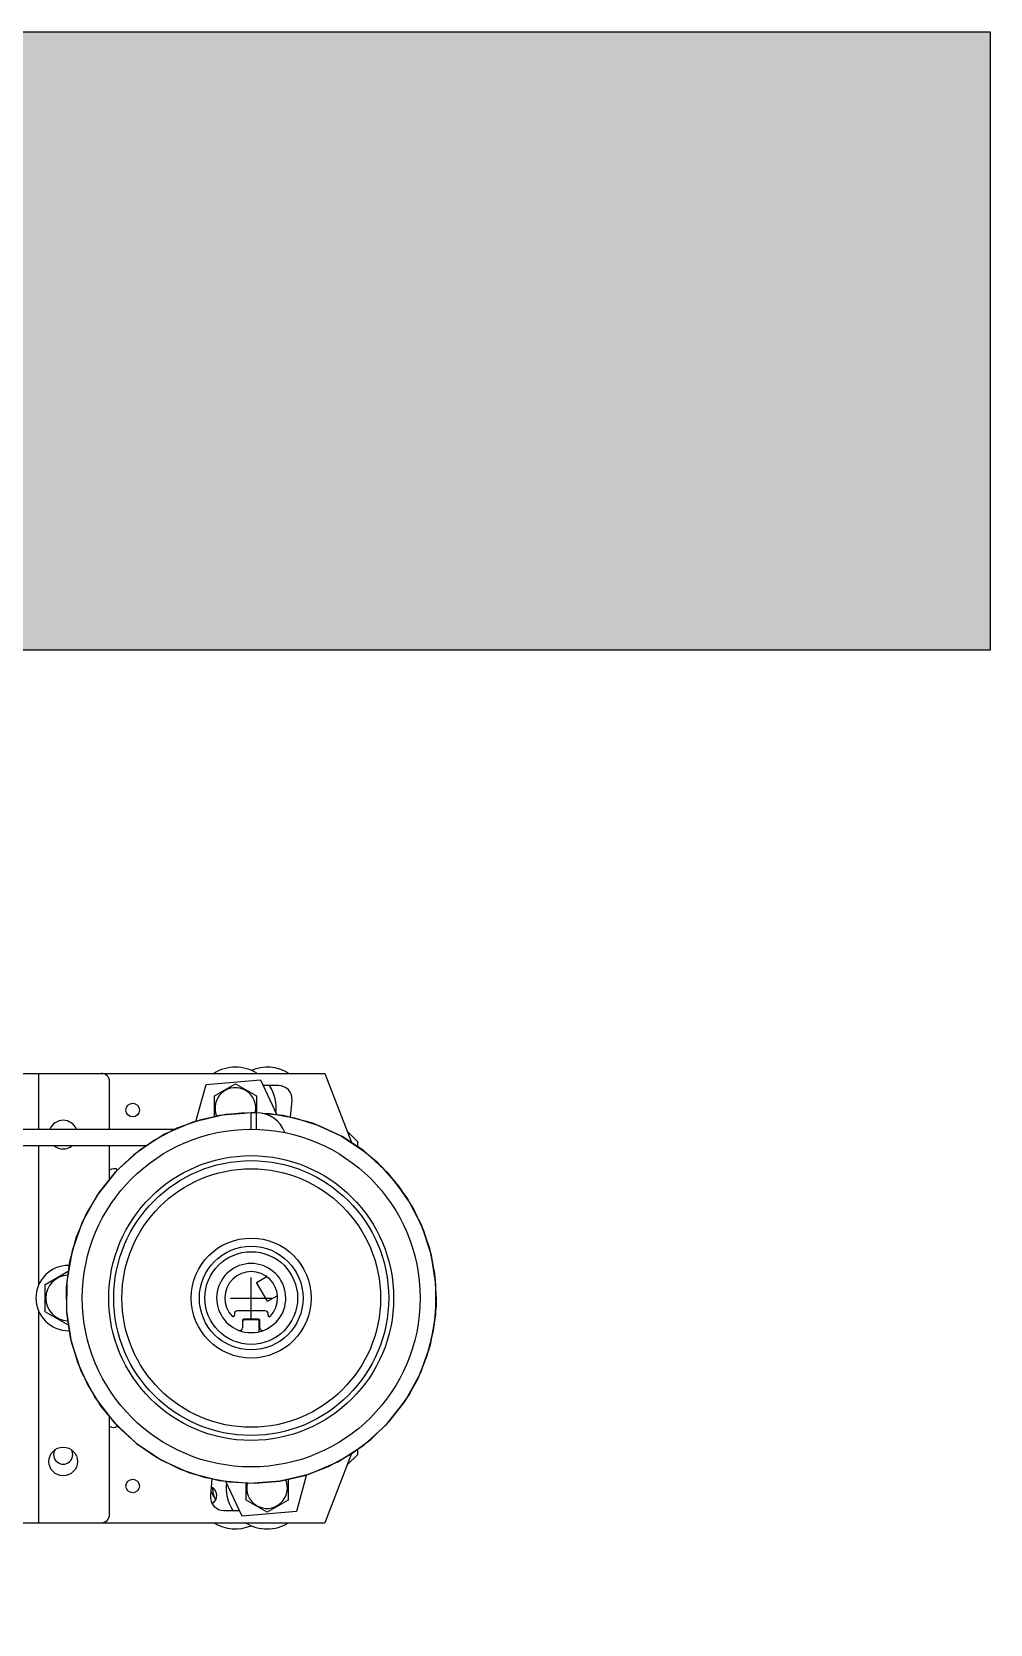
# Model space of a CAD drawing. Header units: millimetres. Extents: x 21899 to 38731, y -5425 to 3612.
# Drawn here: x 38380 to 38731, y -2828 to -2244 of the extents above; entities that cross this region are included whole.
import ezdxf

# ---------------------------------------------------------------- set-up
doc = ezdxf.new("R2010")
doc.units = ezdxf.units.MM
doc.layers.add('dwgmodels.com', color=250, linetype='Continuous')

msp = doc.modelspace()

# ---------------------------------------------------------------- hatches: boundary and pattern name
at = {"layer": 'dwgmodels.com', "true_color": 0xc7c8ca}
h = msp.add_hatch(color=9, dxfattribs=at)
h.dxf.hatch_style = 1
h.paths.add_polyline_path([(34948.2, -2243.56), (38731.26, -2243.56), (38731.26, -2470.56), (35198.2, -2470.56), (35198.2, -2828.14), (34948.2, -2828.14)])

# ---------------------------------------------------------------- linework, layer by layer
at = {"color": 7, "linetype": 'Continuous'}
for p, q in [((38374.08, -2625.92), (38487.08, -2625.92)), ((38408.08, -2646.42), (38408.08, -2628.92)), ((38439.8, -2643.55), (38443.51, -2630.02)), ((38443.51, -2630.02), (38463.44, -2628.36)), ((38446.56, -2634.21), (38454.27, -2629.76)), ((38454.27, -2629.76), (38461.98, -2634.21)), ((38463.44, -2628.36), (38469.43, -2641.19)), ((38470.08, -2630.42), (38464.4, -2630.42)), ((38487.08, -2625.92), (38497, -2651.5)), ((38446.56, -2641.88), (38446.56, -2634.21)), ((38461.98, -2634.21), (38461.98, -2640.42)), ((38474.54, -2642.07), (38475.06, -2635.83)), ((38449.56, -2641.23), (38438.64, -2643.88)), ((38448.31, -2641.44), (38439.25, -2643.69)), ((38449.38, -2641.26), (38439.86, -2643.6)), ((38450.77, -2641.06), (38441.63, -2642.97)), ((38457.59, -2640.46), (38448.31, -2641.44)), ((38457.6, -2640.64), (38449.38, -2641.26)), ((38460.08, -2640.42), (38449.56, -2641.23)), ((38460.08, -2640.42), (38450.77, -2641.06)), ((38462.08, -2640.42), (38460.08, -2640.42)), ((38160.08, -2646.42), (38432.26, -2646.42)), ((38431.74, -2646.69), (38430.58, -2647.15)), ((38441.63, -2642.97), (38432.84, -2646.11)), ((38499.08, -2650.92), (38495.31, -2647.15)), ((38160.08, -2652.44), (38421.74, -2652.44)), ((38408.08, -2664.83), (38408.08, -2652.44)), ((38499.08, -2650.92), (38499.08, -2652.87)), ((38384.42, -2703.42), (38392.96, -2698.49)), ((38384.42, -2713.42), (38384.42, -2703.42)), ((38466.06, -2709.58), (38462.06, -2702.65)), ((38392.97, -2718.35), (38384.42, -2713.42)), ((38453.91, -2714.12), (38453.91, -2714.73)), ((38465.26, -2713.12), (38454.91, -2713.12)), ((38456.91, -2716.62), (38456.91, -2719.34)), ((38462.76, -2716.12), (38457.41, -2716.12)), ((38462.66, -2716.37), (38457.51, -2716.37)), ((38463.01, -2720.73), (38463.01, -2716.87)), ((38463.26, -2719.34), (38463.26, -2716.62)), ((38466.26, -2714.73), (38466.26, -2714.12)), ((38408.08, -2787.92), (38408.08, -2751.98)), ((38499.08, -2763.92), (38499.15, -2763.87)), ((38499.08, -2763.95), (38499.08, -2765.92)), ((38496.92, -2765.55), (38487.08, -2790.92)), ((38495.31, -2769.68), (38499.08, -2765.92)), ((38445.62, -2774.72), (38445.1, -2781)), ((38456.72, -2788.47), (38450.8, -2775.71)), ((38452, -2775.93), (38461.33, -2776.4)), ((38458.19, -2782.62), (38458.19, -2776.29)), ((38459.49, -2776.41), (38470.69, -2775.58)), ((38461.33, -2776.4), (38470.63, -2775.59)), ((38470.69, -2775.58), (38481.61, -2772.92)), ((38473.6, -2774.91), (38473.6, -2782.62)), ((38480.41, -2773.26), (38476.65, -2786.81)), ((38447.05, -2782.52), (38445.23, -2779.37)), ((38450.08, -2786.42), (38455.76, -2786.42)), ((38476.65, -2786.81), (38456.72, -2788.47)), ((38465.89, -2787.07), (38458.19, -2782.62)), ((38473.6, -2782.62), (38465.89, -2787.07)), ((38374.08, -2790.92), (38487.08, -2790.92))]:
    msp.add_line(p, q, dxfattribs=at)
at = {"color": 9, "linetype": 'Continuous'}
for p, q in [((38382.08, -2646.42), (38382.08, -2625.92)), ((38460.08, -2646.42), (38460.08, -2640.42)), ((38462.08, -2646.42), (38462.08, -2640.42)), ((38382.08, -2703.66), (38382.08, -2652.44)), ((38382.08, -2790.92), (38382.08, -2713.17))]:
    msp.add_line(p, q, dxfattribs=at)
at = {"color": 2, "linetype": 'Continuous'}
for p, q in [((38462.06, -2702.65), (38465.62, -2700.6)), ((38466.06, -2709.58), (38469.59, -2707.55))]:
    msp.add_line(p, q, dxfattribs=at)
for p, q in [((38460.08, -2715.98), (38460.08, -2700.85)), ((38452.51, -2708.42), (38467.65, -2708.42))]:
    msp.add_line(p, q)
at = {"color": 7, "linetype": 'Continuous'}
for points in [[(38470.63, -2775.59), (38479.73, -2773.52), (38488.46, -2770.21), (38496.65, -2765.74), (38504.16, -2760.19), (38510.84, -2753.67), (38516.56, -2746.29), (38521.21, -2738.2), (38524.71, -2729.55), (38527, -2720.5), (38528.02, -2711.22), (38527.77, -2701.89), (38526.23, -2692.68), (38523.46, -2683.77), (38519.48, -2675.32), (38514.39, -2667.5), (38508.27, -2660.44), (38501.25, -2654.29), (38493.45, -2649.17), (38485.02, -2645.15), (38476.12, -2642.34), (38466.92, -2640.76), (38464.07, -2640.67)], [(38527.8, -2714.58), (38527.89, -2703.35), (38526.13, -2692.25), (38522.57, -2681.59), (38517.3, -2671.67), (38510.47, -2662.75), (38502.26, -2655.08), (38492.9, -2648.86), (38482.64, -2644.27), (38471.77, -2641.43), (38464.95, -2640.81)], [(38432.84, -2646.11), (38424.56, -2650.43), (38416.96, -2655.84), (38410.16, -2662.24), (38404.31, -2669.51), (38399.51, -2677.52), (38395.85, -2686.1), (38393.4, -2695.11), (38392.2, -2704.37), (38392.29, -2713.7), (38393.65, -2722.94), (38396.27, -2731.9), (38400.08, -2740.42), (38405.03, -2748.33), (38411.02, -2755.5), (38417.93, -2761.77), (38425.63, -2767.04), (38433.99, -2771.21), (38442.83, -2774.19), (38452, -2775.93)], [(38438.64, -2643.88), (38428.31, -2648.29), (38418.84, -2654.35), (38410.5, -2661.87), (38403.52, -2670.67), (38398.07, -2680.5), (38394.32, -2691.09), (38392.37, -2702.16)], [(38514.67, -2748.7), (38517.91, -2744.2), (38522.26, -2735.94), (38525.44, -2727.17), (38527.4, -2718.04), (38528.08, -2708.73), (38527.48, -2699.41), (38525.61, -2690.27), (38522.51, -2681.46), (38518.23, -2673.17), (38512.85, -2665.53), (38506.48, -2658.71), (38499.24, -2652.82), (38499.08, -2652.73)], [(38392.37, -2702.16), (38392.26, -2713.39), (38394.01, -2724.49), (38397.56, -2735.15), (38402.81, -2745.08), (38409.63, -2754.01), (38417.83, -2761.7), (38427.18, -2767.93), (38437.43, -2772.53), (38448.3, -2775.39), (38459.49, -2776.41)], [(38481.61, -2772.92), (38491.93, -2768.49), (38501.39, -2762.43), (38509.72, -2754.89), (38516.7, -2746.08), (38522.13, -2736.24), (38525.86, -2725.65), (38527.8, -2714.58)]]:
    msp.add_lwpolyline(points, dxfattribs=at)
for centre, radius in [((38416.58, -2639.42), 2.5), ((38460.08, -2708.42), 62), ((38460.08, -2708.42), 52.28), ((38460.08, -2708.42), 19.02), ((38391.08, -2768.42), 5.25), ((38416.58, -2777.42), 2.5)]:
    msp.add_circle(centre, radius, dxfattribs=at)
at = {"color": 9, "linetype": 'Continuous'}
for radius in [50.45, 47.45, 22.02, 17.02]:
    msp.add_circle((38460.08, -2708.42), radius, dxfattribs=at)
at = {"color": 7, "linetype": 'Continuous'}
for centre, radius, start, end in [((38454.27, -2638.66), 15, 58.25162, 121.74838), ((38465.89, -2638.66), 15, 58.25162, 112.84243), ((38405.08, -2628.92), 3, 0, 90), ((38454.27, -2638.66), 15, 352.76208, 33.35684), ((38470.08, -2635.42), 5, 355.23636, 90), ((38454.27, -2638.66), 7.48, 346.34868, 203.73049), ((38462.08, -2651.42), 11, 19.89272, 90), ((38391.08, -2648.42), 5.25, 22.59677, 157.40323), ((38391.08, -2648.42), 5.25, 230.56246, 309.43754), ((38391.08, -2650.92), 3.5, 205.86562, 210.84965), ((38391.08, -2650.92), 3.5, 329.15035, 334.13438), ((38409.58, -2663.42), 2.5, 53.823, 126.98011), ((38393.08, -2708.42), 12, 90, 270), ((38393.08, -2708.42), 8.4, 92.31376, 267.50053), ((38460.08, -2708.42), 12.69, 290.92407, 249.07593), ((38460.08, -2708.42), 9.69, 316.57716, 223.42284), ((38453.41, -2714.73), 0.5, 223.42284, 0), ((38454.91, -2714.12), 1, 90, 180), ((38457.41, -2716.62), 0.5, 90, 180), ((38457.51, -2716.87), 0.5, 90, 180), ((38462.51, -2716.87), 0.5, 0, 90), ((38462.66, -2716.87), 0.5, 0, 90), ((38462.76, -2716.62), 0.5, 0, 90), ((38465.26, -2714.12), 1, 0, 90), ((38466.76, -2714.73), 0.5, 180, 316.57716), ((38455.91, -2719.34), 1, 249.07593, 0), ((38460.08, -2708.42), 12.7, 249.07772, 290.92228), ((38464.26, -2719.34), 1, 180, 290.92407), ((38409.58, -2753.42), 2.5, 233.01989, 304.51147), ((38391.08, -2765.92), 3.5, 149.15035, 30.84965), ((38465.89, -2778.17), 15, 172.48212, 213.35684), ((38465.89, -2778.17), 7.48, 165.73655, 24.18605), ((38450.08, -2781.42), 5, 175.23636, 270), ((38444.08, -2780.92), 3.4, 299.68334, 67.67764), ((38454.27, -2778.17), 8.4, 179.27461, 210.81426), ((38405.08, -2787.92), 3, 270, 0), ((38454.27, -2778.17), 15, 238.25162, 292.84243), ((38465.89, -2778.17), 15, 238.25162, 301.74838)]:
    msp.add_arc(centre, radius, start, end, dxfattribs=at)
at = {"color": 9, "linetype": 'Continuous'}
msp.add_arc((38447.61, -2781.86), 2.5, 205.18206, 228.09576, dxfattribs=at)
at = {"layer": 'dwgmodels.com', "color": 5}
msp.add_lwpolyline([(34948.2, -2243.56), (38731.26, -2243.56), (38731.26, -2470.56), (35198.2, -2470.56), (35198.2, -2828.14), (34948.2, -2828.14), (34948.2, -2243.56)], dxfattribs=at)

doc.saveas('drawing.dxf')
